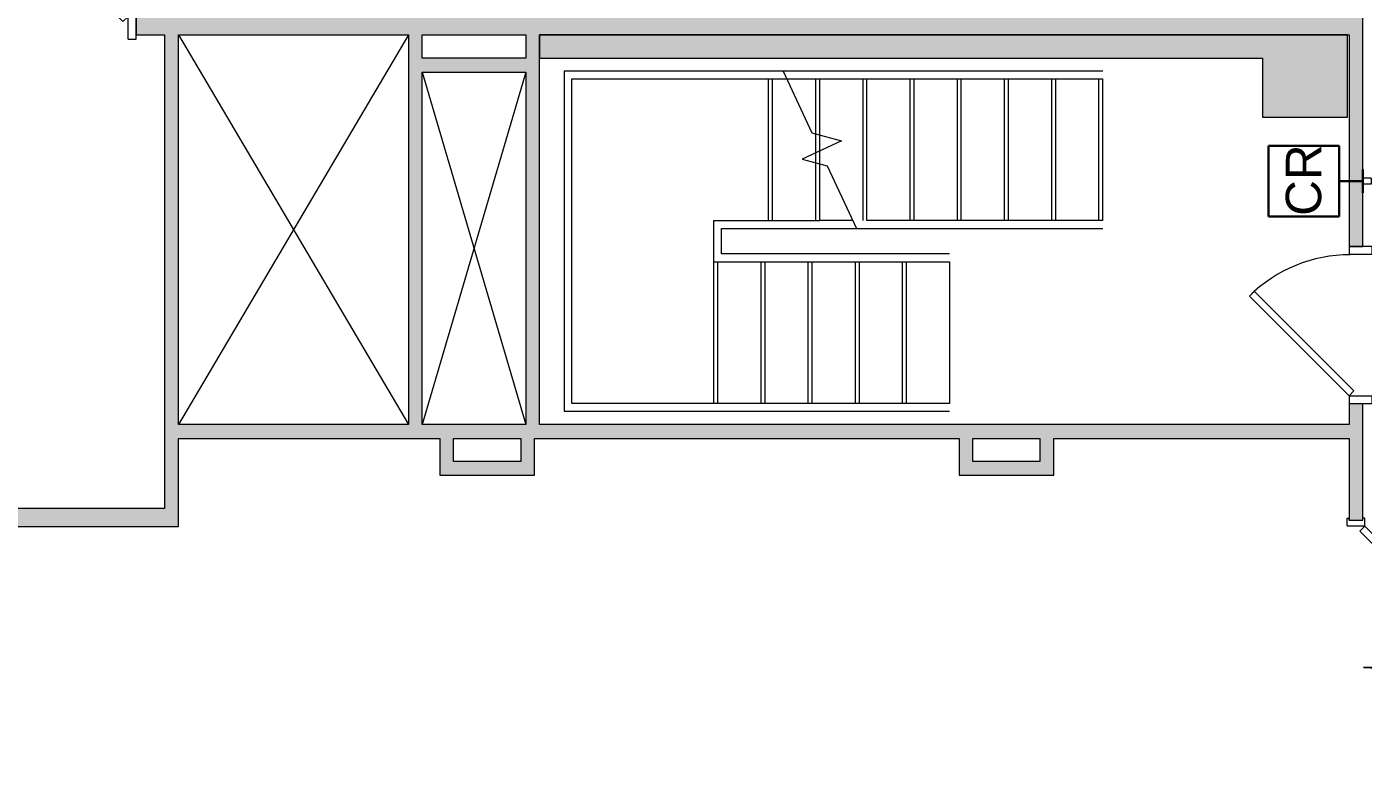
# Model space of a CAD drawing. Header units: inches. Extents: x 385 to 2249, y -1773 to -36.
# Drawn here: x 1275.8 to 1615.7, y -1102.9 to -913.9 of the extents above; entities that cross this region are included whole.
import ezdxf

# ---------------------------------------------------------------- set-up
doc = ezdxf.new("R2010")
doc.units = ezdxf.units.IN
doc.header["$MEASUREMENT"] = 0
for name, color, linetype, lineweight in [('A-ANNO-NOTE', 131, 'Continuous', 30), ('A-DETL', 90, 'Continuous', 9), ('A-DOOR', 31, 'Continuous', 13), ('A-DOOR-FRAM', 31, 'Continuous', 20), ('A-WALL', 113, 'Continuous', 13), ('A-WALL-PATT', 111, 'Continuous', 13), ('E-ELEC-FIXT', 91, 'Continuous', 9), ('I-WALL', 2, 'Continuous', 13)]:
    doc.layers.add(name, color=color, linetype=linetype, lineweight=lineweight)
doc.styles.add('Swis721 Lt BT', font='swissl.ttf', dxfattribs={"height": 9})

# ---------------------------------------------------------------- blocks, each defined once
blk = doc.blocks.new('Walls 35 - Walls 35-5069433-Level 7 POWER _ SIGNAL')
at = {"layer": 'A-WALL', "lineweight": 9}
blk.add_hatch(color=7, dxfattribs=at).paths.add_polyline_path([(1611.61, -936.89), (1611.61, -915.95), (1406.2, -915.95), (1406.2, -921.89), (1590.01, -921.89), (1590.01, -936.89)], flags=0)
at = {"layer": 'A-WALL', "color": 8, "lineweight": 20}
for p, q in [((1611.61, -915.95), (1406.2, -915.95)), ((1406.2, -915.95), (1406.2, -921.89)), ((1611.61, -936.89), (1611.61, -915.95)), ((1406.2, -921.89), (1590.01, -921.89)), ((1590.01, -921.89), (1590.01, -936.89)), ((1590.01, -936.89), (1611.61, -936.89))]:
    blk.add_line(p, q, dxfattribs=at)
blk = doc.blocks.new('Single Flush - OTJ_SOLIDFLUSH_ALUM-5070093-Level 7 POWER _ SIGNAL')
at = {"layer": 'A-DOOR', "color": 8, "lineweight": 20}
for p, q in [((-8.65, -25.84), (16.67, -0.51)), ((17.91, -1.75), (-7.42, -27.07)), ((16.67, -0.51), (17.91, -1.75)), ((-7.42, -27.07), (-8.65, -25.84))]:
    blk.add_line(p, q, dxfattribs=at)
at = {"layer": 'A-DOOR', "lineweight": 9}
blk.add_arc((17.91, -1.75), 35.81, 179.5, 225, dxfattribs=at)
at = {"layer": 'A-DOOR-FRAM', "color": 8}
for p, q in [((-20, 4), (-20, -1.75)), ((-20, 4), (-18, 4)), ((-18, 4), (-18, -1.75)), ((18, 4), (18, -1.75)), ((18, 4), (20, 4)), ((20, 4), (20, -1.75)), ((-20, -1.75), (-18, -1.75)), ((18, -1.75), (20, -1.75))]:
    blk.add_line(p, q, dxfattribs=at)
blk = doc.blocks.new('Single Flush - OTJ_SOLIDFLUSH_ALUM-5071232-Level 7 POWER _ SIGNAL')
at = {"layer": 'A-DOOR', "color": 8, "lineweight": 20}
for p, q in [((-7.42, 27.64), (-8.65, 26.4)), ((17.91, 2.31), (-7.42, 27.64)), ((-8.65, 26.4), (16.67, 1.08)), ((16.67, 1.08), (17.91, 2.31))]:
    blk.add_line(p, q, dxfattribs=at)
at = {"layer": 'A-DOOR', "lineweight": 9}
blk.add_arc((17.91, 2.31), 35.81, 135, 180.5, dxfattribs=at)
at = {"layer": 'A-DOOR-FRAM', "color": 8}
for p, q in [((-20, -3.44), (-20, 2.31)), ((-20, 2.31), (-18, 2.31)), ((-18, -3.44), (-18, 2.31)), ((18, -3.44), (18, 2.31)), ((18, 2.31), (20, 2.31)), ((20, -3.44), (20, 2.31)), ((-20, -3.44), (-18, -3.44)), ((18, -3.44), (20, -3.44))]:
    blk.add_line(p, q, dxfattribs=at)
blk = doc.blocks.new('Double Flush - Int-F-WDMF-72_ x 84_-5088148-Level 7 POWER _ SIGNAL')
at = {"layer": 'A-DOOR', "color": 8, "lineweight": 20}
for p, q in [((-34.67, -1.01), (-35.91, -2.25)), ((-35.91, -2.25), (-10.58, -27.57)), ((-9.35, -26.34), (-34.67, -1.01)), ((9.35, -26.34), (34.67, -1.01)), ((35.91, -2.25), (10.58, -27.57)), ((34.67, -1.01), (35.91, -2.25)), ((-10.58, -27.57), (-9.35, -26.34)), ((10.58, -27.57), (9.35, -26.34))]:
    blk.add_line(p, q, dxfattribs=at)
at = {"layer": 'A-DOOR', "lineweight": 9}
for centre, start, end in [((-35.91, -2.25), 315, 0.5), ((35.91, -2.25), 179.5, 225)]:
    blk.add_arc(centre, 35.81, start, end, dxfattribs=at)
at = {"layer": 'A-DOOR-FRAM', "color": 8}
for p, q in [((-38, 2.25), (-38, 1.75)), ((-38, 2.25), (-36, 2.25)), ((-38, 1.75), (-37.5, 1.75)), ((-37.5, 1.75), (-37.5, -1.75)), ((-36, 2.25), (-36, -2.25)), ((36, 2.25), (36, -2.25)), ((36, 2.25), (38, 2.25)), ((37.5, 1.75), (37.5, -1.75)), ((37.5, 1.75), (38, 1.75)), ((38, 2.25), (38, 1.75)), ((-38, -2.25), (-38, -1.75)), ((-38, -1.75), (-37.5, -1.75)), ((-38, -2.25), (-36, -2.25)), ((36, -2.25), (38, -2.25)), ((37.5, -1.75), (38, -1.75)), ((38, -2.25), (38, -1.75))]:
    blk.add_line(p, q, dxfattribs=at)
blk = doc.blocks.new('PS - Junction Box _Wall Base_ - Card Reader-4953073-Level 7 POWER _ SIGNAL')
at = {"layer": 'E-ELEC-FIXT'}
for p, q in [((1131.41, -1600.32), (1132.91, -1600.32)), ((1131.41, -1600.32), (1131.41, -1602.45)), ((1132.91, -1600.32), (1132.91, -1602.45))]:
    blk.add_line(p, q, dxfattribs=at)

msp = doc.modelspace()

# ---------------------------------------------------------------- hatches: boundary and pattern name
at = {"layer": 'A-WALL-PATT', "lineweight": 9}
h = msp.add_hatch(color=7, dxfattribs=at)
h.paths.add_polyline_path([(1615.54, -915.95), (1615.54, -911.33), (1303.61, -911.33), (1303.61, -915.95), (1612.04, -915.95)], flags=0)
h.paths.add_polyline_path([(1226.71, -915.95), (1263.61, -915.95), (1263.61, -911.33), (1218.75, -911.33), (1218.75, -915.95), (1225.06, -915.95)], flags=0)
for points in [[(1310.86, -1015.02), (1314.36, -1015.02), (1314.36, -915.95), (1310.86, -915.95), (1310.86, -995.89)], [(1372.86, -1015.02), (1376.36, -1015.02), (1376.36, -915.95), (1372.86, -915.95), (1372.86, -921.89)], [(1404.95, -1015.02), (1406.2, -1015.02), (1406.2, -915.95), (1402.7, -915.95), (1402.7, -1015.02)], [(1376.36, -925.39), (1402.7, -925.39), (1402.7, -921.89), (1376.36, -921.89)], [(1314.36, -1036.33), (1314.36, -1015.02), (1310.86, -1015.02), (1310.86, -1036.33)], [(1406.2, -1018.52), (1612.04, -1018.52), (1612.04, -1015.02), (1314.36, -1015.02), (1314.36, -1018.52), (1404.95, -1018.52)], [(1380.86, -1027.89), (1384.36, -1027.89), (1384.36, -1018.52), (1380.86, -1018.52), (1380.86, -1024.39)], [(1404.95, -1027.89), (1404.95, -1018.52), (1401.45, -1018.52), (1401.45, -1027.89), (1402.7, -1027.89)], [(1516.36, -1027.89), (1516.36, -1018.52), (1512.86, -1018.52), (1512.86, -1027.89)], [(1536.95, -1027.89), (1536.95, -1018.52), (1533.45, -1018.52), (1533.45, -1027.89)], [(1384.36, -1027.89), (1401.45, -1027.89), (1401.45, -1024.39), (1384.36, -1024.39)], [(1533.45, -1027.89), (1533.45, -1024.39), (1516.36, -1024.39), (1516.36, -1027.89)], [(1314.36, -1040.95), (1314.36, -1036.33), (1222.81, -1036.33), (1222.81, -1040.95), (1226.71, -1040.95)]]:
    msp.add_hatch(color=7, dxfattribs=at).paths.add_polyline_path(points, flags=0)
h = msp.add_hatch(color=7, dxfattribs=at)
h.paths.add_polyline_path([(1612.04, -1329.64), (1615.54, -1329.64), (1615.54, -1327.64), (1612.04, -1327.64), (1612.04, -1328.79)], flags=0)
h.paths.add_polyline_path([(1615.54, -1287.64), (1615.54, -1114.27), (1612.04, -1114.27), (1612.04, -1287.64)], flags=0)
h.paths.add_polyline_path([(1612.04, -1039.27), (1615.54, -1039.27), (1615.54, -1009.77), (1612.04, -1009.77), (1612.04, -1018.52)], flags=0)
h.paths.add_polyline_path([(1615.54, -969.77), (1615.54, -915.95), (1612.04, -915.95), (1612.04, -969.77)], flags=0)

# ---------------------------------------------------------------- linework, layer by layer
at = {"layer": 'A-ANNO-NOTE'}
for p, q in [((1591.54, -962.14), (1591.54, -944.14)), ((1591.54, -944.14), (1609.54, -944.14)), ((1609.54, -944.14), (1609.54, -962.14)), ((1615.54, -956.14), (1615.54, -950.14)), ((1615.54, -953.14), (1609.54, -953.14)), ((1609.54, -962.14), (1591.54, -962.14))]:
    msp.add_line(p, q, dxfattribs=at)
at = {"layer": 'A-DETL', "lineweight": 13}
for p, q in [((1314.36, -915.95), (1372.86, -1015.02)), ((1372.86, -915.95), (1314.36, -1015.02)), ((1376.36, -925.39), (1402.7, -1015.02)), ((1402.7, -925.39), (1376.36, -1015.02)), ((1549.45, -925.14), (1412.45, -925.14)), ((1412.45, -925.14), (1412.45, -1011.64)), ((1414.45, -927.14), (1549.45, -927.14)), ((1414.45, -1009.64), (1414.45, -927.14)), ((1464.45, -963.14), (1464.45, -927.14)), ((1465.45, -963.14), (1465.45, -927.14)), ((1468.13, -925.14), (1475.45, -940.85)), ((1476.45, -941.28), (1476.45, -927.14)), ((1477.45, -941.52), (1477.45, -927.14)), ((1488.45, -963.14), (1488.45, -927.14)), ((1489.45, -963.14), (1489.45, -927.14)), ((1500.45, -963.14), (1500.45, -927.14)), ((1501.45, -963.14), (1501.45, -927.14)), ((1512.45, -963.14), (1512.45, -927.14)), ((1513.45, -963.14), (1513.45, -927.14)), ((1524.45, -963.14), (1524.45, -927.14)), ((1525.45, -963.14), (1525.45, -927.14)), ((1536.45, -963.14), (1536.45, -927.14)), ((1537.45, -963.14), (1537.45, -927.14)), ((1548.45, -963.14), (1548.45, -927.14)), ((1549.45, -963.14), (1549.45, -927.14)), ((1475.45, -940.85), (1482.95, -942.86)), ((1476.45, -945.61), (1476.45, -941.28)), ((1482.95, -942.86), (1472.98, -947.51)), ((1477.45, -945.14), (1477.45, -941.52)), ((1472.98, -947.51), (1479.35, -949.22)), ((1476.45, -948.51), (1476.45, -945.61)), ((1477.45, -948.76), (1477.45, -945.14)), ((1476.45, -963.14), (1476.45, -948.51)), ((1477.45, -963.14), (1477.45, -948.76)), ((1479.35, -949.22), (1486.78, -965.14)), ((1450.45, -963.14), (1450.45, -973.64)), ((1450.45, -963.14), (1477.45, -963.14)), ((1452.45, -971.64), (1452.45, -965.14)), ((1452.45, -965.14), (1549.45, -965.14)), ((1485.85, -963.14), (1477.45, -963.14)), ((1501.45, -963.14), (1489.45, -963.14)), ((1513.45, -963.14), (1501.45, -963.14)), ((1525.45, -963.14), (1513.45, -963.14)), ((1537.45, -963.14), (1525.45, -963.14)), ((1537.45, -963.14), (1525.45, -963.14)), ((1549.45, -963.14), (1537.45, -963.14)), ((1549.45, -963.14), (1537.45, -963.14)), ((1510.45, -971.64), (1452.45, -971.64)), ((1450.45, -973.64), (1450.45, -1009.64)), ((1450.45, -973.64), (1462.45, -973.64)), ((1451.45, -973.64), (1451.45, -1009.64)), ((1462.45, -973.64), (1462.45, -1009.64)), ((1462.45, -973.64), (1474.45, -973.64)), ((1462.45, -973.64), (1474.45, -973.64)), ((1463.45, -973.64), (1463.45, -1009.64)), ((1474.45, -973.64), (1474.45, -1009.64)), ((1474.45, -973.64), (1486.45, -973.64)), ((1475.45, -973.64), (1475.45, -1009.64)), ((1486.45, -973.64), (1486.45, -1009.64)), ((1486.45, -973.64), (1498.45, -973.64)), ((1487.45, -973.64), (1487.45, -1009.64)), ((1498.45, -973.64), (1498.45, -1009.64)), ((1498.45, -973.64), (1510.45, -973.64)), ((1499.45, -973.64), (1499.45, -1009.64)), ((1510.45, -973.64), (1510.45, -1009.64)), ((1412.45, -1011.64), (1510.45, -1011.64)), ((1510.45, -1009.64), (1414.45, -1009.64))]:
    msp.add_line(p, q, dxfattribs=at)
at = {"layer": 'A-WALL', "color": 8, "lineweight": 20}
for p, q in [((1303.61, -911.33), (1303.61, -915.95)), ((1615.54, -915.95), (1615.54, -911.33)), ((1303.61, -915.95), (1310.86, -915.95)), ((1314.36, -915.95), (1372.86, -915.95)), ((1376.36, -915.95), (1402.7, -915.95)), ((1406.2, -915.95), (1612.04, -915.95)), ((1310.86, -1036.33), (1222.81, -1036.33)), ((1314.36, -1040.95), (1314.36, -1036.33)), ((1222.81, -1040.95), (1314.36, -1040.95))]:
    msp.add_line(p, q, dxfattribs=at)
at = {"layer": 'I-WALL', "color": 8, "lineweight": 20}
for p, q in [((1310.86, -915.95), (1310.86, -1036.33)), ((1314.36, -1015.02), (1314.36, -915.95)), ((1372.86, -915.95), (1372.86, -1015.02)), ((1376.36, -921.89), (1376.36, -915.95)), ((1402.7, -915.95), (1402.7, -921.89)), ((1406.2, -1015.02), (1406.2, -915.95)), ((1612.04, -915.95), (1612.04, -969.77)), ((1615.54, -969.77), (1615.54, -915.95)), ((1402.7, -921.89), (1376.36, -921.89)), ((1376.36, -1015.02), (1376.36, -925.39)), ((1376.36, -925.39), (1402.7, -925.39)), ((1402.7, -925.39), (1402.7, -1015.02)), ((1612.04, -969.77), (1615.54, -969.77)), ((1612.04, -1009.77), (1612.04, -1015.02)), ((1615.54, -1009.77), (1612.04, -1009.77)), ((1615.54, -1039.27), (1615.54, -1009.77)), ((1372.86, -1015.02), (1314.36, -1015.02)), ((1402.7, -1015.02), (1376.36, -1015.02)), ((1612.04, -1015.02), (1406.2, -1015.02)), ((1314.36, -1036.33), (1314.36, -1018.52)), ((1314.36, -1018.52), (1380.86, -1018.52)), ((1380.86, -1018.52), (1380.86, -1027.89)), ((1384.36, -1018.52), (1401.45, -1018.52)), ((1384.36, -1024.39), (1384.36, -1018.52)), ((1401.45, -1018.52), (1401.45, -1024.39)), ((1404.95, -1018.52), (1512.86, -1018.52)), ((1404.95, -1027.89), (1404.95, -1018.52)), ((1512.86, -1018.52), (1512.86, -1027.89)), ((1516.36, -1018.52), (1533.45, -1018.52)), ((1516.36, -1024.39), (1516.36, -1018.52)), ((1533.45, -1018.52), (1533.45, -1024.39)), ((1536.95, -1018.52), (1612.04, -1018.52)), ((1536.95, -1027.89), (1536.95, -1018.52)), ((1612.04, -1018.52), (1612.04, -1039.27)), ((1401.45, -1024.39), (1384.36, -1024.39)), ((1533.45, -1024.39), (1516.36, -1024.39)), ((1380.86, -1027.89), (1404.95, -1027.89)), ((1512.86, -1027.89), (1536.95, -1027.89)), ((1612.04, -1039.27), (1615.54, -1039.27))]:
    msp.add_line(p, q, dxfattribs=at)

# ---------------------------------------------------------------- block references
at = {"layer": 'A-DOOR'}
msp.add_blockref('Single Flush - OTJ_SOLIDFLUSH_ALUM-5071232-Level 7 POWER _ SIGNAL', (1283.61, -913.64), dxfattribs=at)
for name, p, rotation in [('Single Flush - OTJ_SOLIDFLUSH_ALUM-5070093-Level 7 POWER _ SIGNAL', (1613.79, -989.77), 269.9999999999999), ('Double Flush - Int-F-WDMF-72_ x 84_-5088148-Level 7 POWER _ SIGNAL', (1613.79, -1076.77), 89.99999999999993)]:
    msp.add_blockref(name, p, dxfattribs=dict(at, rotation=rotation))
at = {"layer": 'A-WALL', "lineweight": 9}
msp.add_blockref('Walls 35 - Walls 35-5069433-Level 7 POWER _ SIGNAL', (0, 0), dxfattribs=at)
at = {"layer": 'E-ELEC-FIXT', "rotation": 270.0000000000001}
msp.add_blockref('PS - Junction Box _Wall Base_ - Card Reader-4953073-Level 7 POWER _ SIGNAL', (3217.99, 179.02), dxfattribs=at)

# ---------------------------------------------------------------- texts
at = {"layer": 'A-ANNO-NOTE', "lineweight": 9, "insert": (1595.95, -961.95), "char_height": 9, "width": 20.604, "attachment_point": 1, "rotation": 90, "style": 'Swis721 Lt BT'}
msp.add_mtext('CR', dxfattribs=at)

doc.saveas('drawing.dxf')
